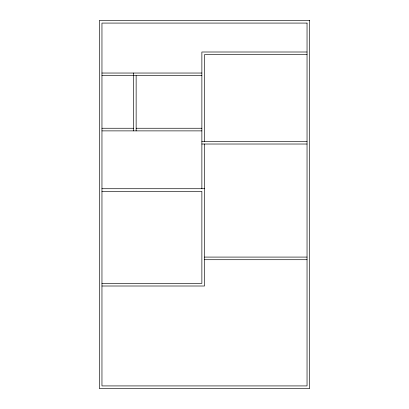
<?xml version="1.0" encoding="UTF-8"?>
<svg xmlns="http://www.w3.org/2000/svg" width="409" height="409" viewBox="0 0 409 409"><rect width="100%" height="100%" fill="white"/><g stroke="black" fill="none" stroke-linecap="round" stroke-linejoin="round"><path stroke-width="0.61" d="M307.041 51.999L201.872 51.999L201.872 188.723M307.041 54.632L204.5 54.632L204.5 141.396M101.959 73.037L201.872 73.037M101.959 75.665L201.872 75.665M101.959 128.252L133.508 128.252M136.141 128.252L201.872 128.252M101.959 130.88L201.872 130.88M201.872 141.396L307.041 141.396M201.872 144.024L307.041 144.024M101.959 188.723L204.5 188.723M101.959 191.356L201.872 191.356L201.872 283.381L101.959 283.381M204.5 257.087L307.041 257.087M204.5 259.715L307.041 259.715M101.959 286.009L204.5 286.009L204.5 144.024M136.141 75.665L136.141 130.88M133.508 73.037L133.508 130.88M309.669 20.45L99.331 20.45L99.331 388.55L309.669 388.55L309.669 20.45M307.041 23.078L101.959 23.078L101.959 385.922L307.041 385.922L307.041 23.078"/></g></svg>
